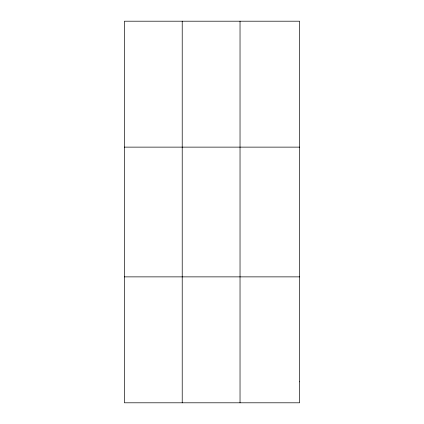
<?xml version="1.0" encoding="UTF-8"?>
<svg xmlns="http://www.w3.org/2000/svg" width="424" height="424" viewBox="0 0 424 424"><rect width="100%" height="100%" fill="white"/><g stroke="black" fill="none" stroke-linecap="round" stroke-linejoin="round"><path stroke-width="0.64" d="M182.219 402.8L182.219 21.2M240.032 402.8L240.032 21.2M124.407 147.128L299.593 147.128M124.407 276.872L299.593 276.872M299.593 381.812L299.593 402.8L124.407 402.8L124.407 21.2L299.593 21.2L299.593 381.812"/></g></svg>
